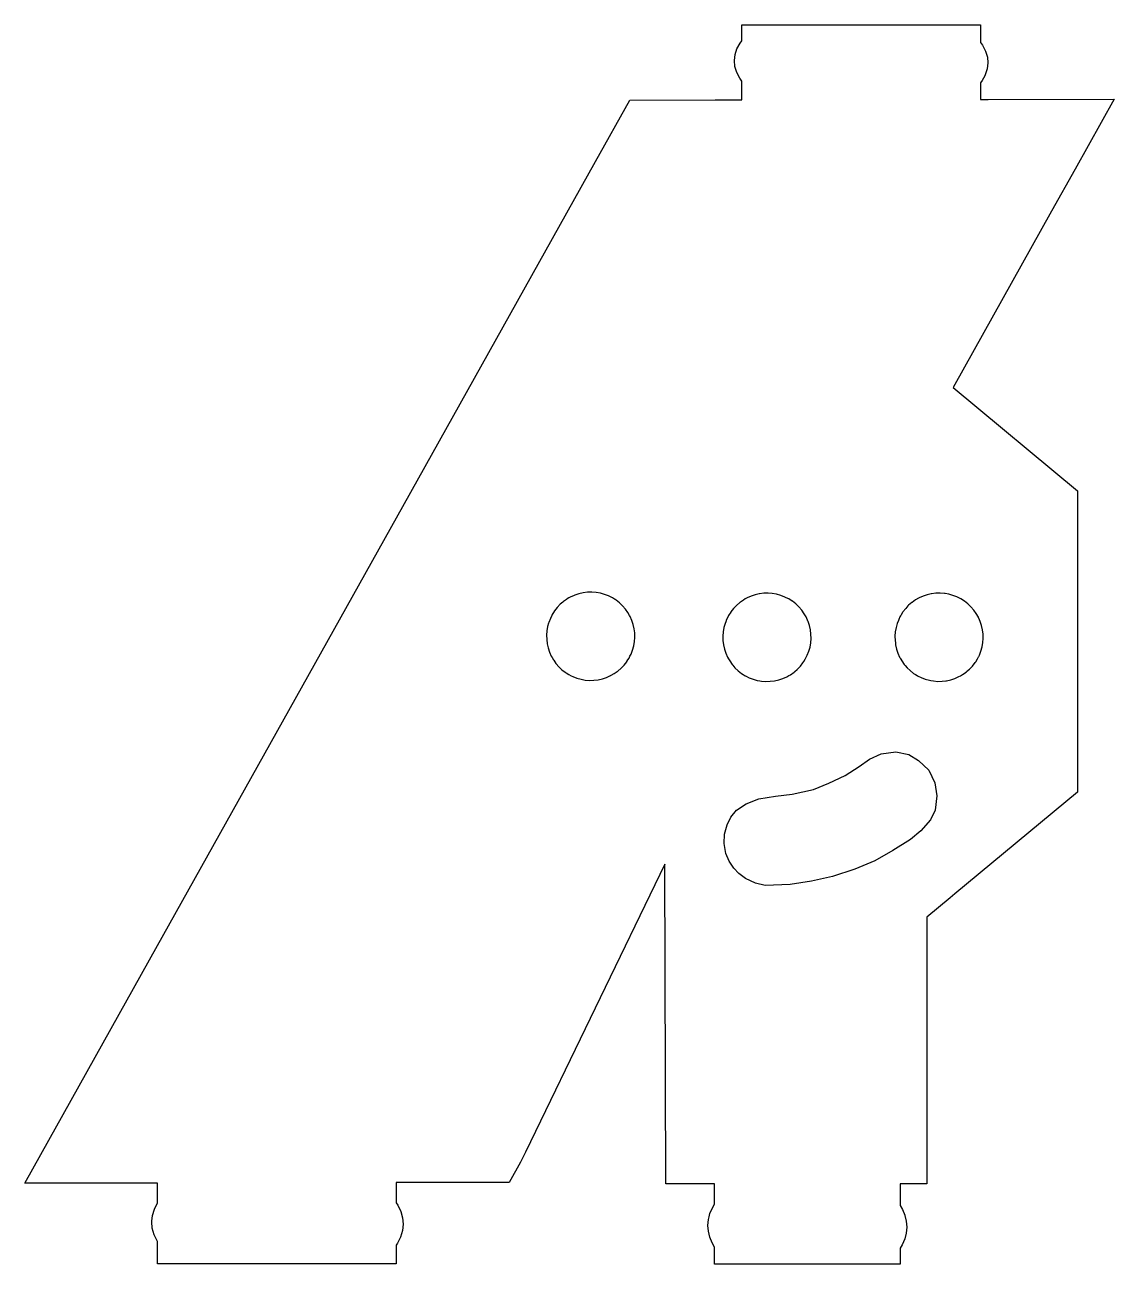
# Model space of a CAD drawing. Header units: millimetres. Extents: x -4.7 to 25.3, y 0.8 to 34.9.
import ezdxf

# ---------------------------------------------------------------- set-up
doc = ezdxf.new("R2010")
doc.units = ezdxf.units.MM

msp = doc.modelspace()

# ---------------------------------------------------------------- linework, layer by layer
for points in [[(-1.026, 2.495), (-1.024, 2.497), (-1.025, 2.6), (-1.024, 2.668), (-1.025, 2.749), (-1.024, 2.84), (-1.025, 2.931), (-1.025, 3.037), (-1.025, 3.044), (-1.187, 3.043), (-4.679, 3.036), (-1.02, 9.586), (5.561, 21.362), (11.049, 31.183), (11.993, 32.871), (14.345, 32.877), (14.883, 32.877), (14.975, 32.878), (15.077, 32.877), (15.077, 33.18), (15.077, 33.359), (15.077, 33.395), (15.02, 33.472), (14.939, 33.632), (14.889, 33.795), (14.874, 33.959), (14.893, 34.123), (14.945, 34.284), (15.029, 34.442), (15.078, 34.505), (15.077, 34.572), (15.078, 34.633), (15.078, 34.944), (19.465, 34.941), (21.656, 34.939), (21.657, 34.939), (21.657, 34.486), (21.657, 34.454), (21.713, 34.379), (21.768, 34.272), (21.796, 34.218), (21.844, 34.056), (21.859, 33.892), (21.841, 33.73), (21.788, 33.568), (21.773, 33.54), (21.704, 33.41), (21.657, 33.348), (21.657, 33.279), (21.656, 33.221), (21.656, 32.896), (21.656, 32.89), (21.779, 32.89), (21.867, 32.89), (25.34, 32.896), (24.261, 30.967), (23.613, 29.807), (20.903, 24.957), (24.332, 22.108), (24.326, 13.807), (20.947, 11.006), (20.822, 10.902), (20.179, 10.37), (20.178, 8.952), (20.174, 3.021), (19.614, 3.022), (19.443, 3.022), (19.443, 2.479), (19.443, 2.429), (19.509, 2.312), (19.572, 2.159), (19.574, 2.153), (19.611, 1.991), (19.623, 1.827), (19.609, 1.663), (19.567, 1.503), (19.5, 1.345), (19.442, 1.247), (19.442, 1.194), (19.441, 1.138), (19.443, 0.995), (19.442, 0.915), (19.441, 0.822), (19.441, 0.808), (14.324, 0.811), (14.324, 1), (14.325, 1.225), (14.325, 1.277), (14.258, 1.394), (14.194, 1.553), (14.156, 1.715), (14.145, 1.878), (14.16, 2.042), (14.177, 2.115), (14.2, 2.203), (14.266, 2.363), (14.326, 2.46), (14.325, 2.568), (14.326, 2.635), (14.326, 2.71), (14.326, 2.794), (14.326, 2.878), (14.326, 2.985), (14.326, 3.024), (14.136, 3.024), (12.982, 3.023), (12.954, 11.827), (12.954, 11.827), (9.118, 3.894), (9.118, 3.894), (8.978, 3.621), (8.666, 3.061), (5.735, 3.057), (5.554, 3.056), (5.554, 2.532), (5.554, 2.503), (5.6, 2.435), (5.682, 2.261), (5.73, 2.087), (5.744, 1.909), (5.726, 1.733), (5.675, 1.557), (5.648, 1.502), (5.591, 1.387), (5.553, 1.334), (5.554, 1.19), (5.553, 1.113), (5.554, 1.026), (5.553, 0.938), (5.553, 0.835), (5.553, 0.816), (-1.026, 0.821), (-1.026, 1.292), (-1.026, 1.43), (-1.026, 1.436), (-1.035, 1.449), (-1.117, 1.622), (-1.165, 1.798), (-1.179, 1.975), (-1.177, 1.991), (-1.161, 2.151), (-1.108, 2.325)], [(9.841, 18.672), (9.803, 18.596), (9.76, 18.484), (9.754, 18.463), (9.728, 18.369), (9.708, 18.252), (9.698, 18.134), (9.702, 18.014), (9.717, 17.895), (9.743, 17.78), (9.779, 17.667), (9.828, 17.557), (9.851, 17.517), (9.887, 17.453), (9.897, 17.441), (9.955, 17.356), (9.962, 17.347), (10.033, 17.265), (10.119, 17.183), (10.214, 17.11), (10.236, 17.096), (10.315, 17.046), (10.38, 17.013), (10.421, 16.993), (10.532, 16.95), (10.648, 16.918), (10.765, 16.898), (10.884, 16.888), (11.002, 16.891), (11.121, 16.906), (11.238, 16.932), (11.352, 16.97), (11.46, 17.018), (11.467, 17.022), (11.479, 17.029), (11.563, 17.076), (11.643, 17.132), (11.66, 17.146), (11.751, 17.224), (11.834, 17.31), (11.906, 17.403), (11.909, 17.407), (11.94, 17.457), (11.97, 17.504), (11.996, 17.554), (12.025, 17.611), (12.068, 17.721), (12.1, 17.837), (12.12, 17.955), (12.128, 18.073), (12.126, 18.193), (12.11, 18.312), (12.084, 18.427), (12.067, 18.482), (12.047, 18.541), (11.998, 18.65), (11.987, 18.672), (11.94, 18.754), (11.873, 18.851), (11.793, 18.942), (11.707, 19.024), (11.613, 19.097), (11.587, 19.113), (11.566, 19.127), (11.513, 19.161), (11.497, 19.168), (11.462, 19.186), (11.407, 19.215), (11.295, 19.257), (11.18, 19.289), (11.063, 19.311), (10.943, 19.318), (10.824, 19.315), (10.706, 19.301), (10.589, 19.275), (10.476, 19.237), (10.438, 19.22), (10.368, 19.189), (10.314, 19.158), (10.264, 19.13), (10.244, 19.116), (10.166, 19.062), (10.142, 19.04), (10.076, 18.984), (9.994, 18.897), (9.92, 18.804), (9.893, 18.759), (9.856, 18.703)], [(9.841, 18.672), (9.803, 18.596), (9.76, 18.484), (9.754, 18.463), (9.728, 18.369), (9.708, 18.252), (9.698, 18.134), (9.702, 18.014), (9.717, 17.895), (9.743, 17.78), (9.779, 17.667), (9.828, 17.557), (9.851, 17.517), (9.887, 17.453), (9.897, 17.441), (9.955, 17.356), (9.962, 17.347), (10.033, 17.265), (10.119, 17.183), (10.214, 17.11), (10.236, 17.096), (10.315, 17.046), (10.38, 17.013), (10.421, 16.993), (10.532, 16.95), (10.648, 16.918), (10.765, 16.898), (10.884, 16.888), (11.002, 16.891), (11.121, 16.906), (11.238, 16.932), (11.352, 16.97), (11.46, 17.018), (11.467, 17.022), (11.479, 17.029), (11.563, 17.076), (11.643, 17.132), (11.66, 17.146), (11.751, 17.224), (11.834, 17.31), (11.906, 17.403), (11.909, 17.407), (11.94, 17.457), (11.97, 17.504), (11.996, 17.554), (12.025, 17.611), (12.068, 17.721), (12.1, 17.837), (12.12, 17.955), (12.128, 18.073), (12.126, 18.193), (12.11, 18.312), (12.084, 18.427), (12.067, 18.482), (12.047, 18.541), (11.998, 18.65), (11.987, 18.672), (11.94, 18.754), (11.873, 18.851), (11.793, 18.942), (11.707, 19.024), (11.613, 19.097), (11.587, 19.113), (11.566, 19.127), (11.513, 19.161), (11.497, 19.168), (11.462, 19.186), (11.407, 19.215), (11.295, 19.257), (11.18, 19.289), (11.063, 19.311), (10.943, 19.318), (10.824, 19.315), (10.706, 19.301), (10.589, 19.275), (10.476, 19.237), (10.438, 19.22), (10.368, 19.189), (10.314, 19.158), (10.264, 19.13), (10.244, 19.116), (10.166, 19.062), (10.142, 19.04), (10.076, 18.984), (9.994, 18.897), (9.92, 18.804), (9.893, 18.759), (9.856, 18.703)], [(14.701, 18.647), (14.66, 18.566), (14.636, 18.503), (14.617, 18.454), (14.585, 18.34), (14.565, 18.223), (14.556, 18.103), (14.559, 17.984), (14.573, 17.866), (14.599, 17.75), (14.637, 17.636), (14.685, 17.528), (14.71, 17.482), (14.712, 17.48), (14.744, 17.423), (14.812, 17.325), (14.827, 17.308), (14.89, 17.234), (14.977, 17.154), (15.07, 17.079), (15.117, 17.05), (15.171, 17.016), (15.173, 17.016), (15.184, 17.011), (15.278, 16.962), (15.39, 16.919), (15.505, 16.888), (15.578, 16.875), (15.622, 16.867), (15.74, 16.858), (15.86, 16.862), (15.979, 16.875), (16.096, 16.901), (16.208, 16.939), (16.317, 16.987), (16.374, 17.02), (16.421, 17.045), (16.518, 17.115), (16.543, 17.137), (16.599, 17.185), (16.609, 17.193), (16.691, 17.279), (16.764, 17.373), (16.789, 17.411), (16.828, 17.475), (16.855, 17.527), (16.881, 17.581), (16.924, 17.692), (16.957, 17.806), (16.976, 17.925), (16.986, 18.042), (16.983, 18.162), (16.968, 18.28), (16.942, 18.397), (16.905, 18.51), (16.9, 18.521), (16.856, 18.62), (16.847, 18.638), (16.798, 18.723), (16.728, 18.82), (16.651, 18.91), (16.585, 18.975), (16.564, 18.994), (16.471, 19.066), (16.468, 19.067), (16.37, 19.131), (16.301, 19.165), (16.263, 19.184), (16.153, 19.228), (16.037, 19.26), (15.919, 19.279), (15.801, 19.288), (15.682, 19.286), (15.563, 19.27), (15.558, 19.27), (15.447, 19.244), (15.333, 19.206), (15.224, 19.158), (15.222, 19.157), (15.174, 19.13), (15.122, 19.099), (15.041, 19.044), (15.023, 19.031), (14.934, 18.953), (14.851, 18.867), (14.777, 18.773), (14.771, 18.763), (14.714, 18.673)], [(14.701, 18.647), (14.66, 18.566), (14.636, 18.503), (14.617, 18.454), (14.585, 18.34), (14.565, 18.223), (14.556, 18.103), (14.559, 17.984), (14.573, 17.866), (14.599, 17.75), (14.637, 17.636), (14.685, 17.528), (14.71, 17.482), (14.712, 17.48), (14.744, 17.423), (14.812, 17.325), (14.827, 17.308), (14.89, 17.234), (14.977, 17.154), (15.07, 17.079), (15.117, 17.05), (15.171, 17.016), (15.173, 17.016), (15.184, 17.011), (15.278, 16.962), (15.39, 16.919), (15.505, 16.888), (15.578, 16.875), (15.622, 16.867), (15.74, 16.858), (15.86, 16.862), (15.979, 16.875), (16.096, 16.901), (16.208, 16.939), (16.317, 16.987), (16.374, 17.02), (16.421, 17.045), (16.518, 17.115), (16.543, 17.137), (16.599, 17.185), (16.609, 17.193), (16.691, 17.279), (16.764, 17.373), (16.789, 17.411), (16.828, 17.475), (16.855, 17.527), (16.881, 17.581), (16.924, 17.692), (16.957, 17.806), (16.976, 17.925), (16.986, 18.042), (16.983, 18.162), (16.968, 18.28), (16.942, 18.397), (16.905, 18.51), (16.9, 18.521), (16.856, 18.62), (16.847, 18.638), (16.798, 18.723), (16.728, 18.82), (16.651, 18.91), (16.585, 18.975), (16.564, 18.994), (16.471, 19.066), (16.468, 19.067), (16.37, 19.131), (16.301, 19.165), (16.263, 19.184), (16.153, 19.228), (16.037, 19.26), (15.919, 19.279), (15.801, 19.288), (15.682, 19.286), (15.563, 19.27), (15.558, 19.27), (15.447, 19.244), (15.333, 19.206), (15.224, 19.158), (15.222, 19.157), (15.174, 19.13), (15.122, 19.099), (15.041, 19.044), (15.023, 19.031), (14.934, 18.953), (14.851, 18.867), (14.777, 18.773), (14.771, 18.763), (14.714, 18.673)], [(21.112, 19.133), (21.055, 19.161), (21.022, 19.179), (21.005, 19.187), (20.895, 19.23), (20.779, 19.261), (20.678, 19.279), (20.661, 19.282), (20.543, 19.291), (20.423, 19.288), (20.305, 19.273), (20.291, 19.271), (20.188, 19.248), (20.075, 19.21), (19.966, 19.162), (19.95, 19.152), (19.862, 19.103), (19.768, 19.036), (19.765, 19.035), (19.675, 18.957), (19.657, 18.937), (19.593, 18.869), (19.519, 18.776), (19.507, 18.756), (19.456, 18.674), (19.451, 18.664), (19.436, 18.637), (19.402, 18.569), (19.391, 18.541), (19.359, 18.457), (19.327, 18.342), (19.307, 18.225), (19.297, 18.106), (19.301, 17.986), (19.309, 17.919), (19.315, 17.868), (19.341, 17.751), (19.379, 17.638), (19.427, 17.53), (19.434, 17.518), (19.445, 17.497), (19.461, 17.471), (19.486, 17.426), (19.555, 17.328), (19.578, 17.301), (19.632, 17.238), (19.719, 17.156), (19.812, 17.082), (19.866, 17.048), (19.913, 17.018), (19.936, 17.008), (20.02, 16.966), (20.131, 16.922), (20.247, 16.89), (20.289, 16.882), (20.364, 16.871), (20.482, 16.86), (20.601, 16.864), (20.697, 16.876), (20.721, 16.879), (20.836, 16.905), (20.95, 16.943), (21.02, 16.974), (21.059, 16.991), (21.105, 17.017), (21.163, 17.049), (21.26, 17.118), (21.273, 17.129), (21.351, 17.195), (21.433, 17.283), (21.506, 17.376), (21.523, 17.402), (21.569, 17.477), (21.599, 17.535), (21.606, 17.546), (21.623, 17.584), (21.666, 17.694), (21.699, 17.81), (21.718, 17.927), (21.727, 18.046), (21.725, 18.165), (21.71, 18.284), (21.684, 18.4), (21.646, 18.514), (21.626, 18.559), (21.598, 18.622), (21.597, 18.625), (21.54, 18.727), (21.471, 18.824), (21.393, 18.914), (21.306, 18.996), (21.217, 19.067), (21.213, 19.07)], [(21.112, 19.133), (21.055, 19.161), (21.022, 19.179), (21.005, 19.187), (20.895, 19.23), (20.779, 19.261), (20.678, 19.279), (20.661, 19.282), (20.543, 19.291), (20.423, 19.288), (20.305, 19.273), (20.291, 19.271), (20.188, 19.248), (20.075, 19.21), (19.966, 19.162), (19.95, 19.152), (19.862, 19.103), (19.768, 19.036), (19.765, 19.035), (19.675, 18.957), (19.657, 18.937), (19.593, 18.869), (19.519, 18.776), (19.507, 18.756), (19.456, 18.674), (19.451, 18.664), (19.436, 18.637), (19.402, 18.569), (19.391, 18.541), (19.359, 18.457), (19.327, 18.342), (19.307, 18.225), (19.297, 18.106), (19.301, 17.986), (19.309, 17.919), (19.315, 17.868), (19.341, 17.751), (19.379, 17.638), (19.427, 17.53), (19.434, 17.518), (19.445, 17.497), (19.461, 17.471), (19.486, 17.426), (19.555, 17.328), (19.578, 17.301), (19.632, 17.238), (19.719, 17.156), (19.812, 17.082), (19.866, 17.048), (19.913, 17.018), (19.936, 17.008), (20.02, 16.966), (20.131, 16.922), (20.247, 16.89), (20.289, 16.882), (20.364, 16.871), (20.482, 16.86), (20.601, 16.864), (20.697, 16.876), (20.721, 16.879), (20.836, 16.905), (20.95, 16.943), (21.02, 16.974), (21.059, 16.991), (21.105, 17.017), (21.163, 17.049), (21.26, 17.118), (21.273, 17.129), (21.351, 17.195), (21.433, 17.283), (21.506, 17.376), (21.523, 17.402), (21.569, 17.477), (21.599, 17.535), (21.606, 17.546), (21.623, 17.584), (21.666, 17.694), (21.699, 17.81), (21.718, 17.927), (21.727, 18.046), (21.725, 18.165), (21.71, 18.284), (21.684, 18.4), (21.646, 18.514), (21.626, 18.559), (21.598, 18.622), (21.597, 18.625), (21.54, 18.727), (21.471, 18.824), (21.393, 18.914), (21.306, 18.996), (21.217, 19.067), (21.213, 19.07)]]:
    msp.add_lwpolyline(points, close=True)
msp.add_lwpolyline([(20.008, 12.74), (19.725, 12.504), (19.243, 12.199), (18.74, 11.919), (18.19, 11.689), (17.576, 11.485), (16.999, 11.357), (16.409, 11.267), (15.726, 11.24), (15.458, 11.302), (15.176, 11.436), (14.997, 11.566), (14.856, 11.718), (14.727, 11.908), (14.636, 12.119), (14.591, 12.391), (14.602, 12.654), (14.676, 12.91), (14.772, 13.123), (14.936, 13.311), (15.201, 13.491), (15.545, 13.622), (16.007, 13.702), (16.461, 13.756), (17.051, 13.884), (17.478, 14.053), (17.923, 14.269), (18.316, 14.515), (18.599, 14.721), (18.916, 14.868), (19.319, 14.922), (19.676, 14.848), (19.949, 14.681), (20.228, 14.411), (20.4, 14.069), (20.454, 13.712), (20.406, 13.317), (20.273, 13.044), (20.012, 12.745)])

doc.saveas('drawing.dxf')
